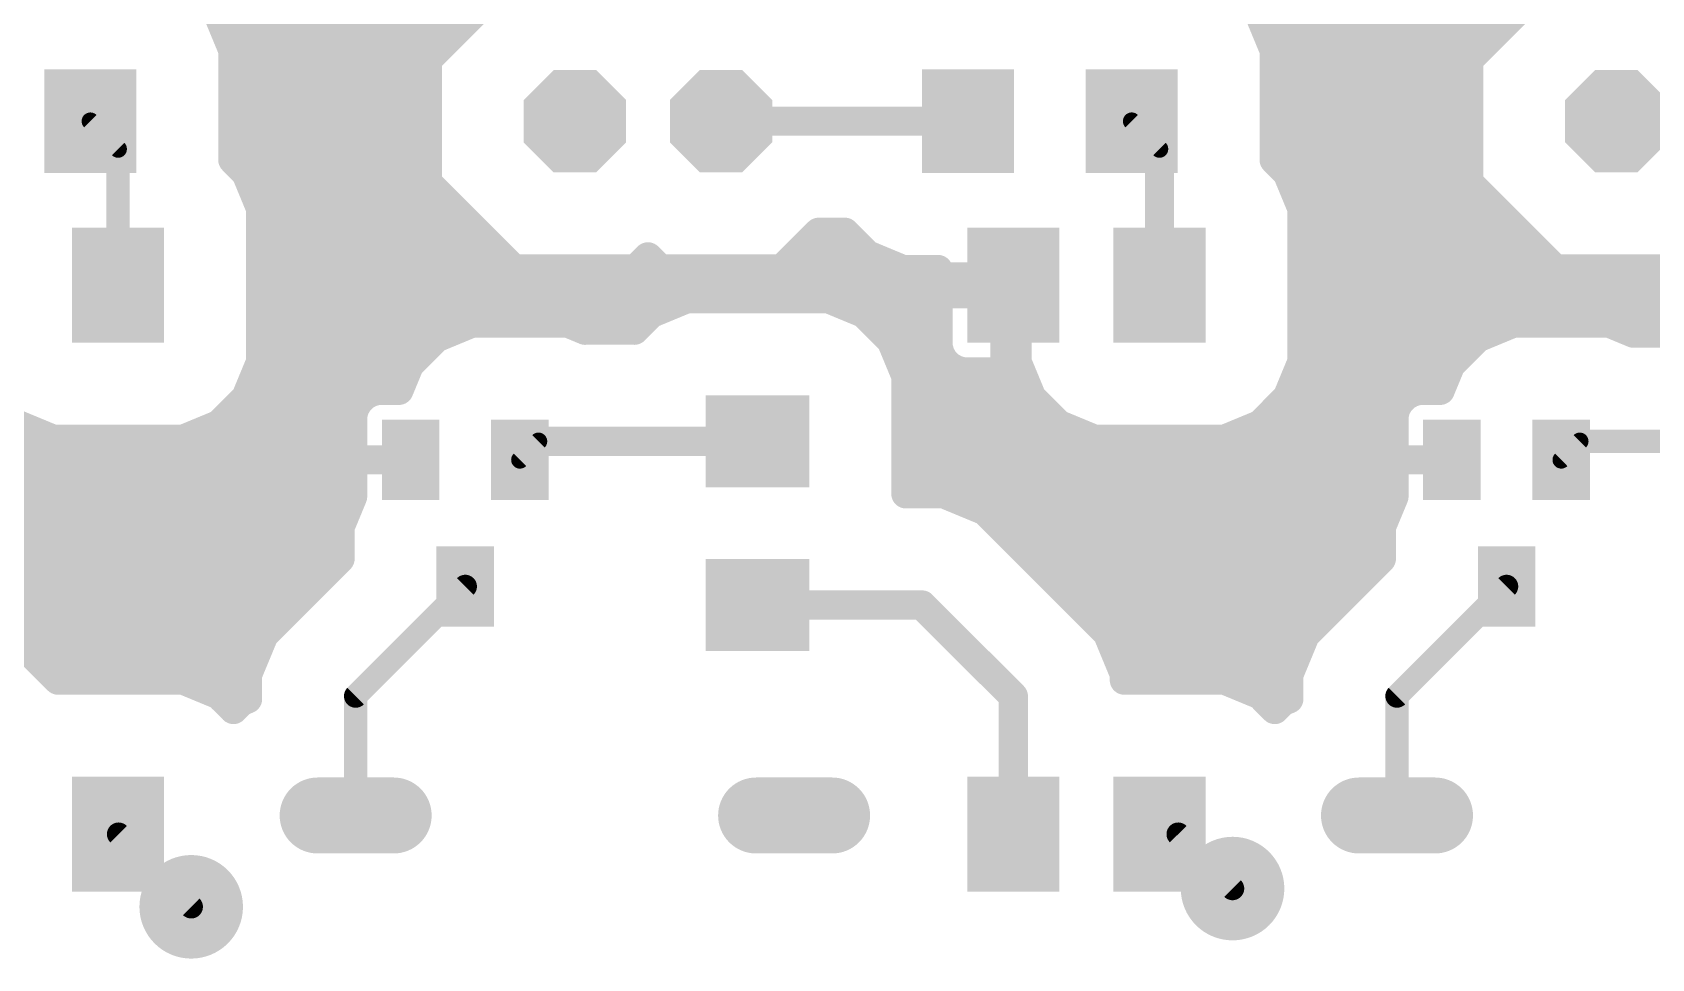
# Model space of a CAD drawing. Header units: millimetres. Extents: x 0 to 653, y 0 to 287.
# Drawn here: x 20.42 to 48.56, y 229.4 to 245.5 of the extents above; entities that cross this region are included whole.
import ezdxf

# ---------------------------------------------------------------- set-up
doc = ezdxf.new("R2010")
doc.units = ezdxf.units.MM
for name, color, linetype in [('1', 7, 'Continuous'), ('17', 7, 'Continuous'), ('18', 7, 'Continuous')]:
    doc.layers.add(name, color=color, linetype=linetype)

# ---------------------------------------------------------------- blocks, each defined once
blk = doc.blocks.new('LONGP100')
at = {"const_width": 1}
blk.add_lwpolyline([(-0.5, 0), (0.5, 0)], dxfattribs=at)
at = {"const_width": 0.5}
for points in [[(-0.5, 0.25, 1), (-0.5, -0.25)], [(0.5, -0.25, 1), (0.5, 0.25)]]:
    blk.add_lwpolyline(points, format="xyb", dxfattribs=at)
blk = doc.blocks.new('OCTAGONP')
at = {"const_width": 0.5}
blk.add_lwpolyline([(-0.25, -0.1036), (-0.25, 0.1036), (-0.1036, 0.25), (0.1036, 0.25), (0.25, 0.1036), (0.25, -0.1036), (0.1036, -0.25), (-0.1036, -0.25), (-0.25, -0.1036), (-0.25, 0.1036)], dxfattribs=at)
blk = doc.blocks.new('RECT')
blk.add_solid([(-0.5, -0.5), (0.5, -0.5), (-0.5, 0.5), (0.5, 0.5)])
blk = doc.blocks.new('ROUNDV')
at = {"const_width": 0.5}
blk.add_lwpolyline([(0, -0.25, 1), (0, 0.25, 1), (0, -0.25)], format="xyb", dxfattribs=at)

msp = doc.modelspace()

# ---------------------------------------------------------------- linework, layer by layer
at = {"layer": '1'}
for points, const_width in [([(28.782, 246.519), (27.28, 245.016)], 0.508), ([(46.88, 246.519), (45.377, 245.016)], 0.508), ([(23.901, 245.188), (23.646, 245.804)], 0.508), ([(41.998, 245.188), (41.743, 245.804)], 0.508), ([(23.729, 245.604), (27.868, 245.604)], 0.508), ([(41.826, 245.604), (45.965, 245.604)], 0.508), ([(23.901, 243.281), (23.901, 245.188)], 0.508), ([(41.998, 243.281), (41.998, 245.188)], 0.508), ([(23.901, 245.096), (27.36, 245.096)], 0.508), ([(27.28, 245.016), (27.28, 242.891)], 0.508), ([(41.998, 245.096), (45.458, 245.096)], 0.508), ([(45.377, 245.016), (45.377, 242.891)], 0.508), ([(23.901, 244.588), (27.28, 244.588)], 0.508), ([(41.998, 244.588), (45.377, 244.588)], 0.508), ([(23.901, 244.08), (27.28, 244.08)], 0.508), ([(41.998, 244.08), (45.377, 244.08)], 0.508), ([(21.424, 243.953), (21.907, 243.47)], 0.305), ([(32.385, 243.953), (36.678, 243.953)], 0.508), ([(39.522, 243.953), (40.005, 243.47)], 0.305), ([(23.901, 243.572), (27.28, 243.572)], 0.508), ([(40.005, 243.47), (40.005, 241.103)], 0.508), ([(41.998, 243.572), (45.377, 243.572)], 0.508), ([(21.907, 243.47), (21.907, 241.103)], 0.406), ([(24.129, 243.053), (23.901, 243.281)], 0.508), ([(42.226, 243.053), (41.998, 243.281)], 0.508), ([(24.117, 243.064), (27.28, 243.064)], 0.508), ([(24.384, 242.437), (24.129, 243.053)], 0.508), ([(27.28, 242.891), (28.782, 241.388)], 0.508), ([(42.215, 243.064), (45.377, 243.064)], 0.508), ([(42.481, 242.437), (42.226, 243.053)], 0.508), ([(45.377, 242.891), (46.88, 241.388)], 0.508), ([(24.334, 242.556), (27.614, 242.556)], 0.508), ([(24.384, 239.77), (24.384, 242.437)], 0.508), ([(42.432, 242.556), (45.712, 242.556)], 0.508), ([(42.481, 239.77), (42.481, 242.437)], 0.508), ([(24.384, 242.048), (28.122, 242.048)], 0.508), ([(42.481, 242.048), (46.219, 242.048)], 0.508), ([(33.448, 241.388), (34.083, 242.023)], 0.508), ([(34.083, 242.023), (34.536, 242.023)], 0.508), ([(34.536, 242.023), (34.928, 241.631)], 0.508), ([(24.384, 241.54), (28.63, 241.54)], 0.508), ([(30.908, 241.388), (31.115, 241.595)], 0.508), ([(31.06, 241.54), (31.17, 241.54)], 0.508), ([(31.115, 241.595), (31.322, 241.388)], 0.508), ([(33.6, 241.54), (35.146, 241.54)], 0.508), ([(34.928, 241.631), (35.544, 241.375)], 0.508), ([(42.481, 241.54), (46.727, 241.54)], 0.508), ([(28.782, 241.388), (30.908, 241.388)], 0.508), ([(31.322, 241.388), (33.448, 241.388)], 0.508), ([(35.544, 241.375), (36.157, 241.375)], 0.508), ([(36.157, 241.375), (36.157, 241.249)], 0.508), ([(36.157, 241.249), (37.319, 241.249)], 0.508), ([(37.319, 241.249), (37.319, 240.957)], 0.508), ([(46.88, 241.388), (49.005, 241.388)], 0.508), ([(24.384, 241.032), (37.319, 241.032)], 0.508), ([(37.319, 240.957), (36.157, 240.957)], 0.508), ([(36.157, 240.957), (36.157, 240.036)], 0.508), ([(37.319, 239.595), (37.319, 240.957)], 0.508), ([(37.319, 240.957), (37.529, 240.957)], 0.508), ([(37.529, 240.957), (37.529, 239.77)], 0.508), ([(42.481, 241.032), (55.416, 241.032)], 0.508), ([(31.785, 240.867), (31.169, 240.612)], 0.508), ([(34.255, 240.867), (31.785, 240.867)], 0.508), ([(34.871, 240.612), (34.255, 240.867)], 0.508), ([(24.384, 240.524), (31.082, 240.524)], 0.508), ([(28.056, 240.445), (27.44, 240.19)], 0.508), ([(29.724, 240.445), (28.056, 240.445)], 0.508), ([(30.023, 240.321), (29.724, 240.445)], 0.508), ([(31.169, 240.612), (30.878, 240.321)], 0.508), ([(35.343, 240.14), (34.871, 240.612)], 0.508), ([(34.958, 240.524), (36.157, 240.524)], 0.508), ([(37.319, 240.524), (37.529, 240.524)], 0.508), ([(42.481, 240.524), (49.179, 240.524)], 0.508), ([(46.154, 240.445), (45.538, 240.19)], 0.508), ([(47.821, 240.445), (46.154, 240.445)], 0.508), ([(48.243, 240.27), (47.821, 240.445)], 0.508), ([(27.44, 240.19), (26.969, 239.718)], 0.508), ([(30.878, 240.321), (30.023, 240.321)], 0.508), ([(35.598, 239.524), (35.343, 240.14)], 0.508), ([(45.538, 240.19), (45.066, 239.718)], 0.508), ([(48.925, 240.27), (48.243, 240.27)], 0.508), ([(24.384, 240.016), (27.267, 240.016)], 0.508), ([(35.394, 240.016), (36.162, 240.016)], 0.508), ([(36.157, 240.036), (36.192, 239.907)], 0.508), ([(36.192, 239.907), (36.258, 239.791)], 0.508), ([(37.319, 240.016), (37.529, 240.016)], 0.508), ([(42.481, 240.016), (45.365, 240.016)], 0.508), ([(24.129, 239.154), (24.384, 239.77)], 0.508), ([(26.969, 239.718), (26.786, 239.276)], 0.508), ([(35.598, 237.477), (35.598, 239.524)], 0.508), ([(36.258, 239.791), (36.353, 239.697)], 0.508), ([(36.353, 239.697), (36.469, 239.63)], 0.508), ([(36.469, 239.63), (36.598, 239.595)], 0.508), ([(36.598, 239.595), (37.319, 239.595)], 0.508), ([(37.529, 239.77), (37.784, 239.154)], 0.508), ([(42.226, 239.154), (42.481, 239.77)], 0.508), ([(45.066, 239.718), (44.883, 239.276)], 0.508), ([(24.276, 239.508), (26.882, 239.508)], 0.508), ([(26.294, 239.242), (26.178, 239.175)], 0.508), ([(26.423, 239.276), (26.294, 239.242)], 0.508), ([(26.786, 239.276), (26.423, 239.276)], 0.508), ([(35.598, 239.508), (37.637, 239.508)], 0.508), ([(42.373, 239.508), (44.98, 239.508)], 0.508), ([(44.391, 239.242), (44.276, 239.175)], 0.508), ([(44.521, 239.276), (44.391, 239.242)], 0.508), ([(44.883, 239.276), (44.521, 239.276)], 0.508), ([(23.657, 238.682), (24.129, 239.154)], 0.508), ([(23.975, 239), (26.037, 239)], 0.508), ([(26.017, 238.964), (25.982, 238.835)], 0.508), ([(26.084, 239.08), (26.017, 238.964)], 0.508), ([(26.178, 239.175), (26.084, 239.08)], 0.508), ([(35.598, 239), (37.937, 239)], 0.508), ([(37.784, 239.154), (38.255, 238.682)], 0.508), ([(41.755, 238.682), (42.226, 239.154)], 0.508), ([(42.073, 239), (44.135, 239)], 0.508), ([(44.114, 238.964), (44.08, 238.835)], 0.508), ([(44.181, 239.08), (44.114, 238.964)], 0.508), ([(44.276, 239.175), (44.181, 239.08)], 0.508), ([(20.158, 238.682), (20.774, 238.427)], 0.508), ([(23.041, 238.427), (23.657, 238.682)], 0.508), ([(25.982, 238.835), (25.982, 238.068)], 0.508), ([(38.255, 238.682), (38.871, 238.427)], 0.508), ([(41.139, 238.427), (41.755, 238.682)], 0.508), ([(44.08, 238.835), (44.08, 238.068)], 0.508), ([(17.5, 238.492), (20.616, 238.492)], 0.508), ([(20.774, 238.427), (23.041, 238.427)], 0.508), ([(23.199, 238.492), (25.982, 238.492)], 0.508), ([(29.212, 238.39), (33.02, 238.39)], 0.508), ([(35.598, 238.492), (38.714, 238.492)], 0.508), ([(38.871, 238.427), (41.139, 238.427)], 0.508), ([(41.296, 238.492), (44.08, 238.492)], 0.508), ([(28.89, 238.068), (29.212, 238.39)], 0.305), ([(47.309, 238.39), (46.987, 238.068)], 0.305), ([(51.117, 238.39), (47.309, 238.39)], 0.406), ([(17.5, 237.984), (25.982, 237.984)], 0.508), ([(25.982, 238.068), (26.681, 238.068)], 0.508), ([(26.681, 238.068), (25.982, 238.068)], 0.508), ([(25.982, 238.068), (25.982, 237.429)], 0.508), ([(26.681, 238.068), (26.681, 238.068)], 0.508), ([(35.598, 237.984), (44.08, 237.984)], 0.508), ([(44.08, 238.068), (44.778, 238.068)], 0.508), ([(44.778, 238.068), (44.08, 238.068)], 0.508), ([(44.08, 238.068), (44.08, 237.429)], 0.508), ([(44.778, 238.068), (44.778, 238.068)], 0.508), ([(17.5, 237.476), (25.982, 237.476)], 0.508), ([(25.982, 237.429), (25.764, 236.902)], 0.508), ([(36.261, 237.477), (35.598, 237.477)], 0.508), ([(36.971, 237.183), (36.261, 237.477)], 0.508), ([(36.262, 237.476), (44.08, 237.476)], 0.508), ([(44.08, 237.429), (43.861, 236.902)], 0.508), ([(20.864, 234.24), (17.921, 237.183)], 0.508), ([(37.514, 236.64), (36.971, 237.183)], 0.508), ([(18.136, 236.968), (25.791, 236.968)], 0.508), ([(25.764, 236.902), (25.764, 236.35)], 0.508), ([(37.185, 236.968), (43.889, 236.968)], 0.508), ([(43.861, 236.902), (43.861, 236.35)], 0.508), ([(18.643, 236.46), (25.764, 236.46)], 0.508), ([(38.559, 235.595), (37.514, 236.64)], 0.508), ([(37.694, 236.46), (43.861, 236.46)], 0.508), ([(25.764, 236.35), (24.442, 235.028)], 0.508), ([(43.861, 236.35), (43.068, 235.557)], 0.508), ([(19.151, 235.952), (25.366, 235.952)], 0.508), ([(38.202, 235.952), (43.463, 235.952)], 0.508), ([(26.035, 233.963), (27.94, 235.868)], 0.406), ([(39.102, 235.052), (38.559, 235.595)], 0.508), ([(44.133, 233.963), (46.038, 235.868)], 0.406), ([(19.66, 235.444), (24.858, 235.444)], 0.508), ([(33.02, 235.546), (35.877, 235.546)], 0.508), ([(37.465, 233.959), (35.877, 235.546)], 0.508), ([(38.709, 235.444), (42.955, 235.444)], 0.508), ([(43.068, 235.557), (42.539, 235.028)], 0.508), ([(43.068, 235.557), (43.068, 235.557)], 0.508), ([(24.442, 235.028), (24.155, 234.337)], 0.508), ([(39.395, 234.343), (39.102, 235.052)], 0.508), ([(42.539, 235.028), (42.253, 234.337)], 0.508), ([(20.168, 234.936), (24.404, 234.936)], 0.508), ([(39.15, 234.936), (42.501, 234.936)], 0.508), ([(20.675, 234.428), (24.193, 234.428)], 0.508), ([(23.041, 234.24), (20.864, 234.24)], 0.508), ([(23.657, 233.985), (23.041, 234.24)], 0.508), ([(24.155, 234.337), (24.155, 233.913)], 0.508), ([(39.36, 234.428), (42.291, 234.428)], 0.508), ([(39.395, 234.24), (39.395, 234.343)], 0.508), ([(41.139, 234.24), (39.395, 234.24)], 0.508), ([(41.755, 233.985), (41.139, 234.24)], 0.508), ([(42.253, 234.337), (42.253, 233.913)], 0.508), ([(23.912, 233.73), (23.657, 233.985)], 0.508), ([(23.721, 233.92), (24.155, 233.92)], 0.508), ([(24.155, 233.913), (24.051, 233.869)], 0.508), ([(26.035, 231.888), (26.035, 233.963)], 0.406), ([(37.465, 231.563), (37.465, 233.959)], 0.508), ([(42.009, 233.73), (41.755, 233.985)], 0.508), ([(41.819, 233.92), (42.253, 233.92)], 0.508), ([(42.253, 233.913), (42.148, 233.869)], 0.508), ([(44.133, 231.888), (44.133, 233.963)], 0.406), ([(24.051, 233.869), (23.912, 233.73)], 0.508), ([(42.148, 233.869), (42.009, 233.73)], 0.508), ([(21.907, 231.563), (21.915, 231.563)], 0.406), ([(21.915, 231.563), (23.177, 230.301)], 0.406), ([(40.005, 231.563), (40.33, 231.563)], 0.406), ([(40.33, 231.563), (41.275, 230.618)], 0.406)]:
    msp.add_lwpolyline(points, dxfattribs=dict(at, const_width=const_width))
for points, const_width in [([(23.729, 245.731, 1), (23.729, 245.477)], 0.254), ([(27.868, 245.477, 1), (27.868, 245.731)], 0.254), ([(41.826, 245.731, 1), (41.826, 245.477)], 0.254), ([(45.965, 245.477, 1), (45.965, 245.731)], 0.254), ([(24.028, 245.188, 1), (23.774, 245.188)], 0.254), ([(42.125, 245.188, 1), (41.871, 245.188)], 0.254), ([(23.901, 245.223, 1), (23.901, 244.969)], 0.254), ([(23.784, 245.14, 1), (24.018, 245.237)], 0.254), ([(27.407, 245.016, 1), (27.153, 245.016)], 0.254), ([(27.19, 245.106, 1), (27.369, 244.926)], 0.254), ([(27.36, 244.969, 1), (27.36, 245.223)], 0.254), ([(41.998, 245.223, 1), (41.998, 244.969)], 0.254), ([(41.881, 245.14, 1), (42.116, 245.237)], 0.254), ([(45.504, 245.016, 1), (45.25, 245.016)], 0.254), ([(45.287, 245.106, 1), (45.467, 244.926)], 0.254), ([(45.458, 244.969, 1), (45.458, 245.223)], 0.254), ([(23.901, 244.715, 1), (23.901, 244.461)], 0.254), ([(27.28, 244.461, 1), (27.28, 244.715)], 0.254), ([(41.998, 244.715, 1), (41.998, 244.461)], 0.254), ([(45.377, 244.461, 1), (45.377, 244.715)], 0.254), ([(23.901, 244.207, 1), (23.901, 243.953)], 0.254), ([(27.28, 243.953, 1), (27.28, 244.207)], 0.254), ([(41.998, 244.207, 1), (41.998, 243.953)], 0.254), ([(45.377, 243.953, 1), (45.377, 244.207)], 0.254), ([(21.478, 244.007, 1), (21.371, 243.899)], 0.152), ([(32.385, 244.08, 1), (32.385, 243.826)], 0.254), ([(36.678, 243.826, 1), (36.678, 244.08)], 0.254), ([(39.576, 244.007, 1), (39.468, 243.899)], 0.152), ([(23.901, 243.699, 1), (23.901, 243.445)], 0.254), ([(27.28, 243.445, 1), (27.28, 243.699)], 0.254), ([(40.132, 243.47, 1), (39.878, 243.47)], 0.254), ([(41.998, 243.699, 1), (41.998, 243.445)], 0.254), ([(45.377, 243.445, 1), (45.377, 243.699)], 0.254), ([(22.009, 243.47, 1), (21.806, 243.47)], 0.203), ([(21.854, 243.416, 1), (21.961, 243.524)], 0.152), ([(23.991, 243.371, 1), (23.811, 243.191)], 0.254), ([(39.951, 243.416, 1), (40.059, 243.524)], 0.152), ([(42.088, 243.371, 1), (41.909, 243.191)], 0.254), ([(23.774, 243.281, 1), (24.028, 243.281)], 0.254), ([(24.117, 243.191, 1), (24.117, 242.937)], 0.254), ([(24.246, 243.102, 1), (24.011, 243.004)], 0.254), ([(24.039, 242.963, 1), (24.218, 243.143)], 0.254), ([(27.369, 242.981, 1), (27.19, 242.801)], 0.254), ([(27.28, 242.937, 1), (27.28, 243.191)], 0.254), ([(41.871, 243.281, 1), (42.125, 243.281)], 0.254), ([(42.215, 243.191, 1), (42.215, 242.937)], 0.254), ([(42.343, 243.102, 1), (42.109, 243.004)], 0.254), ([(42.136, 242.963, 1), (42.316, 243.143)], 0.254), ([(45.467, 242.981, 1), (45.287, 242.801)], 0.254), ([(45.377, 242.937, 1), (45.377, 243.191)], 0.254), ([(27.153, 242.891, 1), (27.407, 242.891)], 0.254), ([(45.25, 242.891, 1), (45.504, 242.891)], 0.254), ([(24.334, 242.683, 1), (24.334, 242.429)], 0.254), ([(24.511, 242.437, 1), (24.257, 242.437)], 0.254), ([(24.267, 242.388, 1), (24.501, 242.485)], 0.254), ([(27.614, 242.429, 1), (27.614, 242.683)], 0.254), ([(42.432, 242.683, 1), (42.432, 242.429)], 0.254), ([(42.608, 242.437, 1), (42.354, 242.437)], 0.254), ([(42.364, 242.388, 1), (42.599, 242.485)], 0.254), ([(45.712, 242.429, 1), (45.712, 242.683)], 0.254), ([(24.384, 242.175, 1), (24.384, 241.921)], 0.254), ([(28.122, 241.921, 1), (28.122, 242.175)], 0.254), ([(42.481, 242.175, 1), (42.481, 241.921)], 0.254), ([(46.219, 241.921, 1), (46.219, 242.175)], 0.254), ([(34.083, 242.15, 1), (34.083, 241.896)], 0.254), ([(34.172, 241.933, 1), (33.993, 242.113)], 0.254), ([(34.626, 242.113, 1), (34.446, 241.933)], 0.254), ([(34.536, 241.896, 1), (34.536, 242.15)], 0.254), ([(24.384, 241.667, 1), (24.384, 241.413)], 0.254), ([(28.63, 241.413, 1), (28.63, 241.667)], 0.254), ([(31.06, 241.667, 1), (31.06, 241.413)], 0.254), ([(31.205, 241.685, 1), (31.025, 241.506)], 0.254), ([(31.205, 241.506, 1), (31.025, 241.685)], 0.254), ([(31.17, 241.413, 1), (31.17, 241.667)], 0.254), ([(33.6, 241.667, 1), (33.6, 241.413)], 0.254), ([(34.977, 241.748, 1), (34.88, 241.513)], 0.254), ([(34.839, 241.541, 1), (35.018, 241.72)], 0.254), ([(35.146, 241.413, 1), (35.146, 241.667)], 0.254), ([(42.481, 241.667, 1), (42.481, 241.413)], 0.254), ([(46.727, 241.413, 1), (46.727, 241.667)], 0.254), ([(28.782, 241.515, 1), (28.782, 241.261)], 0.254), ([(28.693, 241.298, 1), (28.872, 241.478)], 0.254), ([(30.818, 241.478, 1), (30.997, 241.298)], 0.254), ([(30.908, 241.261, 1), (30.908, 241.515)], 0.254), ([(31.322, 241.515, 1), (31.322, 241.261)], 0.254), ([(31.233, 241.298, 1), (31.412, 241.478)], 0.254), ([(33.358, 241.478, 1), (33.537, 241.298)], 0.254), ([(33.448, 241.261, 1), (33.448, 241.515)], 0.254), ([(35.544, 241.502, 1), (35.544, 241.248)], 0.254), ([(35.496, 241.258, 1), (35.593, 241.493)], 0.254), ([(36.284, 241.375, 1), (36.03, 241.375)], 0.254), ([(36.157, 241.376, 1), (36.157, 241.122)], 0.254), ([(36.157, 241.248, 1), (36.157, 241.502)], 0.254), ([(37.446, 241.249, 1), (37.192, 241.249)], 0.254), ([(37.319, 241.122, 1), (37.319, 241.376)], 0.254), ([(46.88, 241.515, 1), (46.88, 241.261)], 0.254), ([(46.79, 241.298, 1), (46.97, 241.478)], 0.254), ([(21.806, 241.103, 1), (22.009, 241.103)], 0.203), ([(24.384, 241.159, 1), (24.384, 240.905)], 0.254), ([(36.03, 241.249, 1), (36.284, 241.249)], 0.254), ([(36.157, 241.084, 1), (36.157, 240.83)], 0.254), ([(36.284, 240.957, 1), (36.03, 240.957)], 0.254), ([(37.446, 240.957, 1), (37.192, 240.957)], 0.254), ([(37.319, 241.084, 1), (37.319, 240.83)], 0.254), ([(37.319, 240.905, 1), (37.319, 241.159)], 0.254), ([(37.319, 240.83, 1), (37.319, 241.084)], 0.254), ([(37.656, 240.957, 1), (37.402, 240.957)], 0.254), ([(37.529, 240.83, 1), (37.529, 241.084)], 0.254), ([(39.878, 241.103, 1), (40.132, 241.103)], 0.254), ([(42.481, 241.159, 1), (42.481, 240.905)], 0.254), ([(31.785, 240.994, 1), (31.785, 240.74)], 0.254), ([(31.834, 240.749, 1), (31.736, 240.984)], 0.254), ([(34.304, 240.984, 1), (34.206, 240.749)], 0.254), ([(34.255, 240.74, 1), (34.255, 240.994)], 0.254), ([(37.192, 240.957, 1), (37.446, 240.957)], 0.254), ([(24.384, 240.651, 1), (24.384, 240.397)], 0.254), ([(28.056, 240.572, 1), (28.056, 240.318)], 0.254), ([(28.105, 240.327, 1), (28.008, 240.562)], 0.254), ([(29.772, 240.562, 1), (29.675, 240.327)], 0.254), ([(29.724, 240.318, 1), (29.724, 240.572)], 0.254), ([(31.12, 240.729, 1), (31.218, 240.494)], 0.254), ([(31.259, 240.522, 1), (31.079, 240.701)], 0.254), ([(31.082, 240.397, 1), (31.082, 240.651)], 0.254), ([(34.961, 240.701, 1), (34.781, 240.522)], 0.254), ([(34.822, 240.494, 1), (34.92, 240.729)], 0.254), ([(34.958, 240.651, 1), (34.958, 240.397)], 0.254), ([(36.157, 240.397, 1), (36.157, 240.651)], 0.254), ([(37.319, 240.651, 1), (37.319, 240.397)], 0.254), ([(37.529, 240.397, 1), (37.529, 240.651)], 0.254), ([(42.481, 240.651, 1), (42.481, 240.397)], 0.254), ([(46.154, 240.572, 1), (46.154, 240.318)], 0.254), ([(46.203, 240.327, 1), (46.105, 240.562)], 0.254), ([(47.87, 240.562, 1), (47.772, 240.327)], 0.254), ([(47.821, 240.318, 1), (47.821, 240.572)], 0.254), ([(27.392, 240.307, 1), (27.489, 240.072)], 0.254), ([(27.53, 240.1, 1), (27.351, 240.279)], 0.254), ([(30.023, 240.448, 1), (30.023, 240.194)], 0.254), ([(29.974, 240.203, 1), (30.071, 240.438)], 0.254), ([(30.788, 240.411, 1), (30.968, 240.231)], 0.254), ([(30.878, 240.194, 1), (30.878, 240.448)], 0.254), ([(35.46, 240.189, 1), (35.225, 240.091)], 0.254), ([(35.253, 240.05, 1), (35.432, 240.23)], 0.254), ([(45.489, 240.307, 1), (45.587, 240.072)], 0.254), ([(45.628, 240.1, 1), (45.448, 240.279)], 0.254), ([(48.243, 240.397, 1), (48.243, 240.143)], 0.254), ([(48.194, 240.153, 1), (48.292, 240.387)], 0.254), ([(24.384, 240.143, 1), (24.384, 239.889)], 0.254), ([(27.267, 239.889, 1), (27.267, 240.143)], 0.254), ([(35.394, 240.143, 1), (35.394, 239.889)], 0.254), ([(36.28, 240.069, 1), (36.034, 240.004)], 0.254), ([(36.03, 240.036, 1), (36.284, 240.036)], 0.254), ([(36.302, 239.971, 1), (36.082, 239.844)], 0.254), ([(36.069, 239.874, 1), (36.314, 239.94)], 0.254), ([(36.162, 239.889, 1), (36.162, 240.143)], 0.254), ([(37.319, 240.143, 1), (37.319, 239.889)], 0.254), ([(37.529, 239.889, 1), (37.529, 240.143)], 0.254), ([(42.481, 240.143, 1), (42.481, 239.889)], 0.254), ([(45.365, 239.889, 1), (45.365, 240.143)], 0.254), ([(24.257, 239.77, 1), (24.511, 239.77)], 0.254), ([(24.501, 239.721, 1), (24.267, 239.818)], 0.254), ([(26.879, 239.808, 1), (27.059, 239.628)], 0.254), ([(27.086, 239.669, 1), (26.852, 239.767)], 0.254), ([(35.725, 239.524, 1), (35.471, 239.524)], 0.254), ([(36.348, 239.881, 1), (36.169, 239.702)], 0.254), ([(36.148, 239.728, 1), (36.368, 239.855)], 0.254), ([(36.417, 239.807, 1), (36.29, 239.587)], 0.254), ([(36.263, 239.607, 1), (36.443, 239.787)], 0.254), ([(36.502, 239.753, 1), (36.436, 239.507)], 0.254), ([(36.405, 239.52, 1), (36.532, 239.74)], 0.254), ([(36.598, 239.722, 1), (36.598, 239.468)], 0.254), ([(36.565, 239.473, 1), (36.631, 239.718)], 0.254), ([(37.319, 239.468, 1), (37.319, 239.722)], 0.254), ([(37.646, 239.818, 1), (37.411, 239.721)], 0.254), ([(37.402, 239.77, 1), (37.656, 239.77)], 0.254), ([(42.354, 239.77, 1), (42.608, 239.77)], 0.254), ([(42.599, 239.721, 1), (42.364, 239.818)], 0.254), ([(44.977, 239.808, 1), (45.156, 239.628)], 0.254), ([(45.184, 239.669, 1), (44.949, 239.767)], 0.254), ([(24.276, 239.635, 1), (24.276, 239.381)], 0.254), ([(26.261, 239.364, 1), (26.327, 239.119)], 0.254), ([(26.357, 239.132, 1), (26.23, 239.352)], 0.254), ([(26.423, 239.403, 1), (26.423, 239.149)], 0.254), ([(26.456, 239.154, 1), (26.39, 239.399)], 0.254), ([(26.786, 239.149, 1), (26.786, 239.403)], 0.254), ([(26.882, 239.381, 1), (26.882, 239.635)], 0.254), ([(35.598, 239.635, 1), (35.598, 239.381)], 0.254), ([(35.481, 239.475, 1), (35.715, 239.572)], 0.254), ([(37.192, 239.595, 1), (37.446, 239.595)], 0.254), ([(37.637, 239.381, 1), (37.637, 239.635)], 0.254), ([(42.373, 239.635, 1), (42.373, 239.381)], 0.254), ([(44.358, 239.364, 1), (44.424, 239.119)], 0.254), ([(44.455, 239.132, 1), (44.328, 239.352)], 0.254), ([(44.521, 239.403, 1), (44.521, 239.149)], 0.254), ([(44.553, 239.154, 1), (44.488, 239.399)], 0.254), ([(44.883, 239.149, 1), (44.883, 239.403)], 0.254), ([(44.98, 239.381, 1), (44.98, 239.635)], 0.254), ([(23.975, 239.127, 1), (23.975, 238.873)], 0.254), ([(24.011, 239.202, 1), (24.246, 239.105)], 0.254), ([(24.218, 239.064, 1), (24.039, 239.244)], 0.254), ([(26.139, 238.932, 1), (25.894, 238.997)], 0.254), ([(25.994, 239.17, 1), (26.173, 238.99)], 0.254), ([(26.194, 239.017, 1), (25.974, 239.144)], 0.254), ([(26.037, 238.873, 1), (26.037, 239.127)], 0.254), ([(26.115, 239.285, 1), (26.242, 239.065)], 0.254), ([(26.268, 239.085, 1), (26.088, 239.265)], 0.254), ([(26.669, 239.325, 1), (26.903, 239.228)], 0.254), ([(35.598, 239.127, 1), (35.598, 238.873)], 0.254), ([(37.874, 239.244, 1), (37.694, 239.064)], 0.254), ([(37.666, 239.105, 1), (37.901, 239.202)], 0.254), ([(37.937, 238.873, 1), (37.937, 239.127)], 0.254), ([(42.073, 239.127, 1), (42.073, 238.873)], 0.254), ([(42.109, 239.202, 1), (42.343, 239.105)], 0.254), ([(42.316, 239.064, 1), (42.136, 239.244)], 0.254), ([(44.237, 238.932, 1), (43.991, 238.997)], 0.254), ([(44.091, 239.17, 1), (44.271, 238.99)], 0.254), ([(44.291, 239.017, 1), (44.071, 239.144)], 0.254), ([(44.135, 238.873, 1), (44.135, 239.127)], 0.254), ([(44.212, 239.285, 1), (44.339, 239.065)], 0.254), ([(44.365, 239.085, 1), (44.186, 239.265)], 0.254), ([(44.766, 239.325, 1), (45.001, 239.228)], 0.254), ([(23.706, 238.565, 1), (23.608, 238.799)], 0.254), ([(26.109, 238.835, 1), (25.855, 238.835)], 0.254), ([(25.859, 238.868, 1), (26.105, 238.802)], 0.254), ([(25.907, 239.028, 1), (26.127, 238.901)], 0.254), ([(38.304, 238.799, 1), (38.207, 238.565)], 0.254), ([(41.803, 238.565, 1), (41.706, 238.799)], 0.254), ([(43.957, 238.868, 1), (44.202, 238.802)], 0.254), ([(44.206, 238.835, 1), (43.953, 238.835)], 0.254), ([(44.004, 239.028, 1), (44.224, 238.901)], 0.254), ([(20.616, 238.365, 1), (20.616, 238.619)], 0.254), ([(20.774, 238.554, 1), (20.774, 238.3)], 0.254), ([(20.725, 238.31, 1), (20.823, 238.544)], 0.254), ([(22.992, 238.544, 1), (23.09, 238.31)], 0.254), ([(23.041, 238.3, 1), (23.041, 238.554)], 0.254), ([(23.199, 238.619, 1), (23.199, 238.365)], 0.254), ([(23.567, 238.772, 1), (23.747, 238.592)], 0.254), ([(25.982, 238.365, 1), (25.982, 238.619)], 0.254), ([(29.212, 238.517, 1), (29.212, 238.263)], 0.254), ([(33.02, 238.263, 1), (33.02, 238.517)], 0.254), ([(35.598, 238.619, 1), (35.598, 238.365)], 0.254), ([(38.166, 238.592, 1), (38.345, 238.772)], 0.254), ([(38.714, 238.365, 1), (38.714, 238.619)], 0.254), ([(38.871, 238.554, 1), (38.871, 238.3)], 0.254), ([(38.823, 238.31, 1), (38.92, 238.544)], 0.254), ([(41.09, 238.544, 1), (41.187, 238.31)], 0.254), ([(41.139, 238.3, 1), (41.139, 238.554)], 0.254), ([(41.296, 238.619, 1), (41.296, 238.365)], 0.254), ([(41.665, 238.772, 1), (41.844, 238.592)], 0.254), ([(44.08, 238.365, 1), (44.08, 238.619)], 0.254), ([(29.266, 238.336, 1), (29.158, 238.444)], 0.152), ([(47.309, 238.492, 1), (47.309, 238.289)], 0.203), ([(47.363, 238.336, 1), (47.256, 238.444)], 0.152), ([(25.982, 238.195, 1), (25.982, 237.941)], 0.254), ([(25.982, 238.195, 1), (25.982, 237.941)], 0.254), ([(26.109, 238.068, 1), (25.855, 238.068)], 0.254), ([(25.855, 238.068, 1), (26.109, 238.068)], 0.254), ([(25.982, 237.857, 1), (25.982, 238.111)], 0.254), ([(26.635, 238.187, 1), (26.726, 237.95)], 0.254), ([(26.726, 237.95, 1), (26.635, 238.187)], 0.254), ([(26.681, 237.941, 1), (26.681, 238.195)], 0.254), ([(26.681, 237.941, 1), (26.681, 238.195)], 0.254), ([(28.836, 238.122, 1), (28.944, 238.014)], 0.152), ([(35.598, 238.111, 1), (35.598, 237.857)], 0.254), ([(44.08, 238.195, 1), (44.08, 237.941)], 0.254), ([(44.08, 238.195, 1), (44.08, 237.941)], 0.254), ([(44.206, 238.068, 1), (43.953, 238.068)], 0.254), ([(43.953, 238.068, 1), (44.206, 238.068)], 0.254), ([(44.08, 237.857, 1), (44.08, 238.111)], 0.254), ([(44.733, 238.187, 1), (44.824, 237.95)], 0.254), ([(44.824, 237.95, 1), (44.733, 238.187)], 0.254), ([(44.778, 237.941, 1), (44.778, 238.195)], 0.254), ([(44.778, 237.941, 1), (44.778, 238.195)], 0.254), ([(46.934, 238.122, 1), (47.041, 238.014)], 0.152), ([(25.855, 237.429, 1), (26.109, 237.429)], 0.254), ([(26.099, 237.38, 1), (25.865, 237.478)], 0.254), ([(25.982, 237.349, 1), (25.982, 237.603)], 0.254), ([(35.598, 237.604, 1), (35.598, 237.35)], 0.254), ([(35.471, 237.477, 1), (35.725, 237.477)], 0.254), ([(36.31, 237.594, 1), (36.213, 237.359)], 0.254), ([(36.262, 237.603, 1), (36.262, 237.349)], 0.254), ([(36.261, 237.35, 1), (36.261, 237.604)], 0.254), ([(43.953, 237.429, 1), (44.206, 237.429)], 0.254), ([(44.197, 237.38, 1), (43.962, 237.478)], 0.254), ([(44.08, 237.349, 1), (44.08, 237.603)], 0.254), ([(37.061, 237.273, 1), (36.881, 237.093)], 0.254), ([(36.922, 237.066, 1), (37.02, 237.3)], 0.254), ([(25.891, 236.902, 1), (25.637, 236.902)], 0.254), ([(25.646, 236.95, 1), (25.881, 236.853)], 0.254), ([(25.791, 236.841, 1), (25.791, 237.095)], 0.254), ([(37.185, 237.095, 1), (37.185, 236.841)], 0.254), ([(43.988, 236.902, 1), (43.734, 236.902)], 0.254), ([(43.744, 236.95, 1), (43.978, 236.853)], 0.254), ([(43.889, 236.841, 1), (43.889, 237.095)], 0.254), ([(25.764, 236.333, 1), (25.764, 236.587)], 0.254), ([(37.604, 236.73, 1), (37.424, 236.55)], 0.254), ([(37.424, 236.55, 1), (37.604, 236.73)], 0.254), ([(37.694, 236.587, 1), (37.694, 236.333)], 0.254), ([(43.861, 236.333, 1), (43.861, 236.587)], 0.254), ([(25.637, 236.35, 1), (25.891, 236.35)], 0.254), ([(25.853, 236.26, 1), (25.674, 236.44)], 0.254), ([(43.734, 236.35, 1), (43.988, 236.35)], 0.254), ([(43.951, 236.26, 1), (43.771, 236.44)], 0.254), ([(25.366, 235.825, 1), (25.366, 236.079)], 0.254), ([(38.202, 236.079, 1), (38.202, 235.825)], 0.254), ([(43.463, 235.825, 1), (43.463, 236.079)], 0.254), ([(28.012, 235.797, 1), (27.868, 235.94)], 0.203), ([(38.648, 235.685, 1), (38.469, 235.506)], 0.254), ([(46.109, 235.797, 1), (45.966, 235.94)], 0.203), ([(24.858, 235.317, 1), (24.858, 235.571)], 0.254), ([(33.02, 235.673, 1), (33.02, 235.419)], 0.254), ([(35.967, 235.636, 1), (35.788, 235.457)], 0.254), ([(35.877, 235.419, 1), (35.877, 235.673)], 0.254), ([(38.469, 235.506, 1), (38.648, 235.685)], 0.254), ([(38.709, 235.571, 1), (38.709, 235.317)], 0.254), ([(43.068, 235.684, 1), (43.068, 235.43)], 0.254), ([(42.978, 235.647, 1), (43.158, 235.467)], 0.254), ([(42.955, 235.317, 1), (42.955, 235.571)], 0.254), ([(43.158, 235.467, 1), (42.978, 235.647)], 0.254), ([(43.068, 235.43, 1), (43.068, 235.684)], 0.254), ([(24.559, 234.979, 1), (24.324, 235.077)], 0.254), ([(39.219, 235.101, 1), (38.984, 235.004)], 0.254), ([(39.012, 234.963, 1), (39.191, 235.142)], 0.254), ([(42.656, 234.979, 1), (42.422, 235.077)], 0.254), ([(24.352, 235.118, 1), (24.531, 234.938)], 0.254), ([(24.404, 234.809, 1), (24.404, 235.063)], 0.254), ([(39.15, 235.063, 1), (39.15, 234.809)], 0.254), ([(42.449, 235.118, 1), (42.629, 234.938)], 0.254), ([(42.501, 234.809, 1), (42.501, 235.063)], 0.254), ([(20.675, 234.555, 1), (20.675, 234.301)], 0.254), ([(20.864, 234.367, 1), (20.864, 234.113)], 0.254), ([(20.774, 234.15, 1), (20.954, 234.33)], 0.254), ([(23.09, 234.357, 1), (22.992, 234.122)], 0.254), ([(23.041, 234.113, 1), (23.041, 234.367)], 0.254), ([(24.282, 234.337, 1), (24.028, 234.337)], 0.254), ([(24.038, 234.386, 1), (24.273, 234.289)], 0.254), ([(24.193, 234.301, 1), (24.193, 234.555)], 0.254), ([(39.36, 234.555, 1), (39.36, 234.301)], 0.254), ([(39.522, 234.343, 1), (39.268, 234.343)], 0.254), ([(39.395, 234.367, 1), (39.395, 234.113)], 0.254), ([(39.278, 234.294, 1), (39.513, 234.391)], 0.254), ([(41.187, 234.357, 1), (41.09, 234.122)], 0.254), ([(41.139, 234.113, 1), (41.139, 234.367)], 0.254), ([(42.38, 234.337, 1), (42.126, 234.337)], 0.254), ([(42.136, 234.386, 1), (42.37, 234.289)], 0.254), ([(42.291, 234.301, 1), (42.291, 234.555)], 0.254), ([(23.747, 234.074, 1), (23.567, 233.895)], 0.254), ([(23.721, 234.047, 1), (23.721, 233.793)], 0.254), ([(23.608, 233.867, 1), (23.706, 234.102)], 0.254), ([(24.204, 233.795, 1), (24.107, 234.03)], 0.254), ([(24.155, 233.793, 1), (24.155, 234.047)], 0.254), ([(26.137, 233.963, 1), (25.933, 233.963)], 0.203), ([(25.963, 234.035, 1), (26.107, 233.892)], 0.203), ([(37.592, 233.959, 1), (37.338, 233.959)], 0.254), ([(37.375, 233.869, 1), (37.555, 234.049)], 0.254), ([(39.268, 234.24, 1), (39.522, 234.24)], 0.254), ([(41.844, 234.074, 1), (41.665, 233.895)], 0.254), ([(41.819, 234.047, 1), (41.819, 233.793)], 0.254), ([(41.706, 233.867, 1), (41.803, 234.102)], 0.254), ([(42.301, 233.795, 1), (42.204, 234.03)], 0.254), ([(42.253, 233.793, 1), (42.253, 234.047)], 0.254), ([(44.234, 233.963, 1), (44.031, 233.963)], 0.203), ([(44.061, 234.035, 1), (44.204, 233.892)], 0.203), ([(23.822, 233.82, 1), (24.001, 233.64)], 0.254), ([(23.822, 233.64, 1), (24.001, 233.82)], 0.254), ([(24.002, 233.987, 1), (24.099, 233.752)], 0.254), ([(24.141, 233.78, 1), (23.961, 233.959)], 0.254), ([(24.028, 233.913, 1), (24.282, 233.913)], 0.254), ([(41.919, 233.82, 1), (42.099, 233.64)], 0.254), ([(41.919, 233.64, 1), (42.099, 233.82)], 0.254), ([(42.1, 233.987, 1), (42.197, 233.752)], 0.254), ([(42.238, 233.78, 1), (42.059, 233.959)], 0.254), ([(42.126, 233.913, 1), (42.38, 233.913)], 0.254), ([(25.933, 231.888, 1), (26.137, 231.888)], 0.203), ([(44.031, 231.888, 1), (44.234, 231.888)], 0.203), ([(21.907, 231.665, 1), (21.907, 231.462)], 0.203), ([(21.987, 231.635, 1), (21.843, 231.492)], 0.203), ([(21.915, 231.462, 1), (21.915, 231.665)], 0.203), ([(37.338, 231.563, 1), (37.592, 231.563)], 0.254), ([(40.005, 231.665, 1), (40.005, 231.462)], 0.203), ([(40.402, 231.635, 1), (40.258, 231.492)], 0.203), ([(40.33, 231.462, 1), (40.33, 231.665)], 0.203), ([(41.203, 230.547, 1), (41.347, 230.69)], 0.203), ([(23.106, 230.229, 1), (23.249, 230.373)], 0.203)]:
    msp.add_lwpolyline(points, format="xyb", dxfattribs=dict(at, const_width=const_width))

# ---------------------------------------------------------------- block references
at = {"layer": '1', "xscale": 1.6}
for p, yscale in [((21.424, 243.953), 1.803), ((36.678, 243.953), 1.803), ((39.522, 243.953), 1.803), ((21.907, 231.563), 2), ((37.465, 231.563), 2), ((40.005, 231.563), 2)]:
    msp.add_blockref('RECT', p, dxfattribs=dict(at, yscale=yscale))
for p, yscale, rotation in [((21.907, 241.103), 2, 180), ((37.465, 241.103), 2, 180), ((40.005, 241.103), 2, 180), ((33.02, 238.39), 1.803, 90), ((33.02, 235.546), 1.803, 90)]:
    msp.add_blockref('RECT', p, dxfattribs=dict(at, yscale=yscale, rotation=rotation))
at = {"layer": '1', "yscale": 1.4, "rotation": 180}
for p in [(26.99, 238.068), (28.89, 238.068), (45.087, 238.068), (46.987, 238.068), (27.94, 235.868), (46.038, 235.868)]:
    msp.add_blockref('RECT', p, dxfattribs=at)
at = {"layer": '17', "xscale": 1.778, "yscale": 1.778}
for p in [(29.845, 243.953), (29.845, 243.953), (32.385, 243.953), (32.385, 243.953), (47.943, 243.953), (47.943, 243.953)]:
    msp.add_blockref('OCTAGONP', p, dxfattribs=at)
at = {"layer": '17', "xscale": 1.3208, "yscale": 1.3208, "rotation": 180}
for p in [(26.035, 231.888), (26.035, 231.888), (33.655, 231.888), (33.655, 231.888), (44.133, 231.888), (44.133, 231.888)]:
    msp.add_blockref('LONGP100', p, dxfattribs=at)
at = {"layer": '18', "xscale": 1.8, "yscale": 1.8}
for p in [(41.275, 230.618), (41.275, 230.618), (23.177, 230.301), (23.177, 230.301)]:
    msp.add_blockref('ROUNDV', p, dxfattribs=at)

doc.saveas('drawing.dxf')
